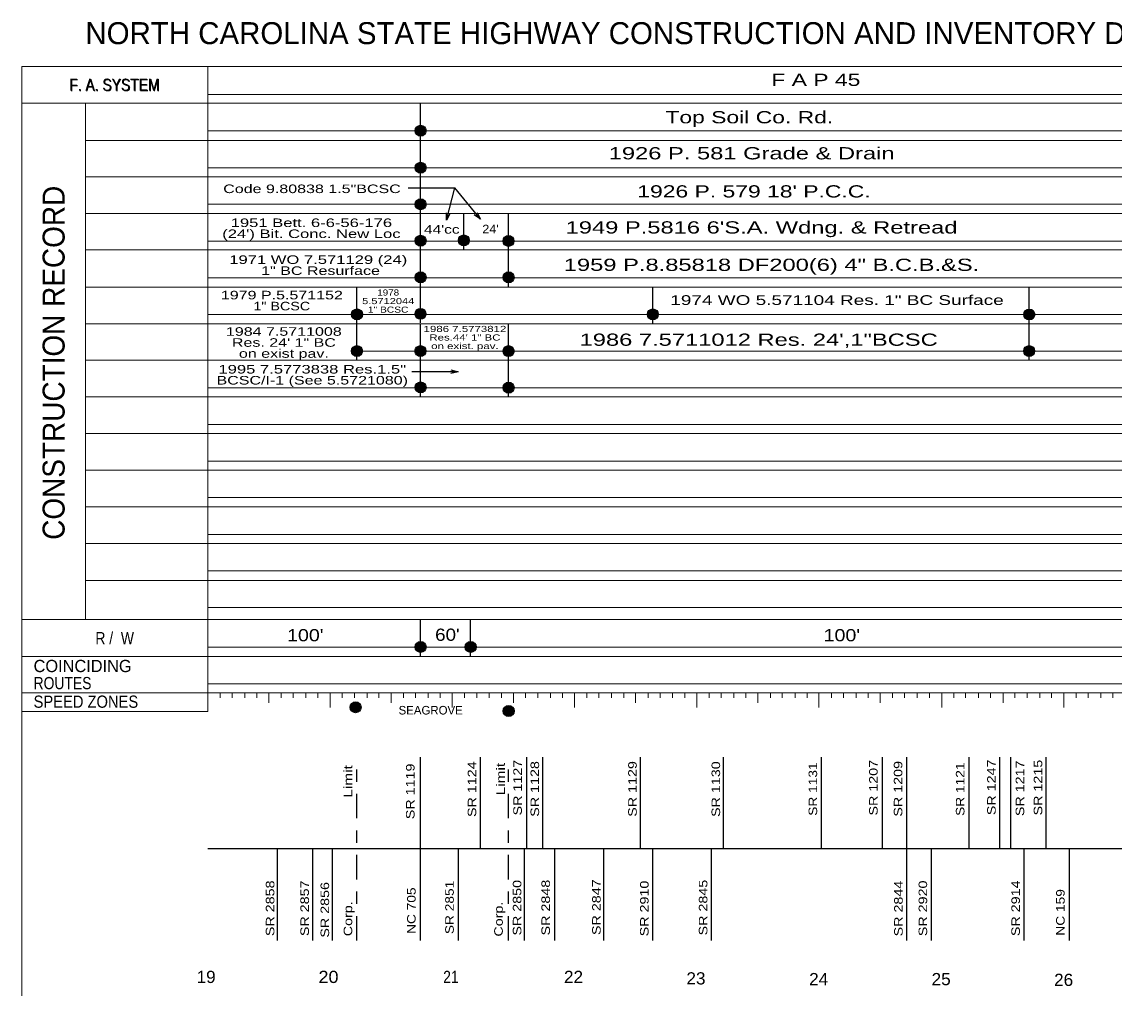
# Model space of a CAD drawing. Extents: x 278625.8 to 278647.3, y 171135.9 to 171152.6.
# Drawn here: x 278625.81 to 278634.75, y 171144.42 to 171152.33 of the extents above; entities that cross this region are included whole.
import ezdxf
from ezdxf.enums import TextEntityAlignment as Align

# ---------------------------------------------------------------- set-up
doc = ezdxf.new("R2010")
doc.units = 0
doc.header["$LTSCALE"] = 0.04
doc.linetypes.add('DOT_DASHED', pattern=[7.7, 5, -1.2, 0.3, -1.2])
doc.layers.add('1', color=7, linetype='Continuous', lineweight=25)
doc.layers.add('2', color=7, linetype='Continuous', lineweight=13)

msp = doc.modelspace()

# ---------------------------------------------------------------- hatches: boundary and pattern name
at = {"layer": '1'}
for points in [[(278629.11979, 171151.43721, 1), (278629.03021, 171151.43721, 1)], [(278629.12001, 171151.13456, 1), (278629.03043, 171151.13456, 1)], [(278629.11993, 171150.83537, 1), (278629.03036, 171150.83537, 1)], [(278629.11993, 171150.53705, 1), (278629.03036, 171150.53705, 1)], [(278629.47413, 171150.53933, 1), (278629.38455, 171150.53933, 1)], [(278629.83936, 171150.53547, 1), (278629.74979, 171150.53547, 1)], [(278629.11993, 171150.23765, 1), (278629.03036, 171150.23765, 1)], [(278629.83985, 171150.23719, 1), (278629.75028, 171150.23719, 1)], [(278628.60016, 171149.9337, 1), (278628.51059, 171149.9337, 1)], [(278629.11965, 171149.93878, 1), (278629.03007, 171149.93878, 1)], [(278631.02019, 171149.93384, 1), (278630.93062, 171149.93384, 1)], [(278634.09984, 171149.93335, 1), (278634.01026, 171149.93335, 1)], [(278628.59919, 171149.6337, 1), (278628.50962, 171149.6337, 1)], [(278629.11919, 171149.634, 1), (278629.02961, 171149.634, 1)], [(278629.83969, 171149.63328, 1), (278629.75011, 171149.63328, 1)], [(278634.09951, 171149.63364, 1), (278634.00994, 171149.63364, 1)], [(278629.11993, 171149.33592, 1), (278629.03036, 171149.33592, 1)], [(278629.83987, 171149.33443, 1), (278629.75029, 171149.33443, 1)], [(278629.11994, 171147.21197, 1), (278629.03037, 171147.21197, 1)], [(278629.52994, 171147.21197, 1), (278629.44037, 171147.21197, 1)], [(278628.58853, 171146.71828, 1), (278628.49896, 171146.71828, 1)], [(278629.84083, 171146.68751, 1), (278629.75125, 171146.68751, 1)]]:
    msp.add_hatch(color=256, dxfattribs=at).paths.add_polyline_path(points)

# ---------------------------------------------------------------- linework, layer by layer
for p, q in [((278629.075, 171151.363), (278629.075, 171151.662)), ((278629.075, 171151.059), (278629.075, 171151.358)), ((278629.075, 171150.761), (278629.075, 171151.06)), ((278628.974, 171150.97), (278629.355, 171150.97)), ((278629.287, 171150.704), (278629.355, 171150.97)), ((278629.565, 171150.713), (278629.355, 171150.97)), ((278629.075, 171150.462), (278629.075, 171150.761)), ((278629.429, 171150.464), (278629.429, 171150.763)), ((278629.795, 171150.461), (278629.795, 171150.76)), ((278629.075, 171150.163), (278629.075, 171150.462)), ((278629.795, 171150.162), (278629.795, 171150.462)), ((278628.555, 171149.859), (278628.555, 171150.158)), ((278629.075, 171149.864), (278629.075, 171150.163)), ((278630.975, 171149.859), (278630.975, 171150.158)), ((278634.055, 171149.859), (278634.055, 171150.158)), ((278628.555, 171149.559), (278628.555, 171149.858)), ((278629.075, 171149.559), (278629.075, 171149.858)), ((278629.795, 171149.559), (278629.795, 171149.858)), ((278634.055, 171149.559), (278634.055, 171149.858)), ((278629.075, 171149.261), (278629.075, 171149.56)), ((278629.795, 171149.26), (278629.795, 171149.559)), ((278629.384, 171149.465), (278629.005, 171149.465)), ((278629.075, 171147.137), (278629.075, 171147.436)), ((278629.485, 171147.137), (278629.485, 171147.436)), ((278629.075, 171144.809), (278629.075, 171146.309)), ((278629.565, 171145.559), (278629.565, 171146.309)), ((278629.945, 171145.559), (278629.945, 171146.309)), ((278630.075, 171145.559), (278630.075, 171146.309)), ((278630.875, 171145.559), (278630.875, 171146.309)), ((278631.555, 171145.559), (278631.555, 171146.309)), ((278632.355, 171145.559), (278632.355, 171146.309)), ((278632.855, 171145.559), (278632.855, 171146.309)), ((278633.055, 171145.559), (278633.055, 171146.309)), ((278633.565, 171145.559), (278633.565, 171146.309)), ((278633.815, 171145.559), (278633.815, 171146.309)), ((278633.905, 171145.559), (278633.905, 171146.309)), ((278634.195, 171145.559), (278634.195, 171146.309)), ((278635.375, 171145.559), (278627.335, 171145.559)), ((278627.905, 171144.809), (278627.905, 171145.559)), ((278628.195, 171144.809), (278628.195, 171145.559)), ((278628.355, 171144.809), (278628.355, 171145.559)), ((278629.385, 171144.809), (278629.385, 171145.559)), ((278629.925, 171144.809), (278629.925, 171145.559)), ((278630.175, 171144.809), (278630.175, 171145.559)), ((278630.575, 171144.809), (278630.575, 171145.559)), ((278630.975, 171144.809), (278630.975, 171145.559)), ((278631.455, 171144.809), (278631.455, 171145.559)), ((278633.055, 171144.809), (278633.055, 171145.559)), ((278633.255, 171144.809), (278633.255, 171145.559)), ((278634.015, 171144.809), (278634.015, 171145.559)), ((278634.385, 171144.809), (278634.385, 171145.559))]:
    msp.add_line(p, q, dxfattribs=at)
at = {"layer": '1', "linetype": 'DOT_DASHED'}
for p, q in [((278628.555, 171144.809), (278628.555, 171146.309)), ((278629.795, 171144.809), (278629.795, 171146.309))]:
    msp.add_line(p, q, dxfattribs=at)
at = {"layer": '1'}
for points in [[(278629.316, 171150.758), (278629.287, 171150.704), (278629.287, 171150.766)], [(278629.539, 171150.769), (278629.565, 171150.713), (278629.515, 171150.75)], [(278629.324, 171149.48), (278629.384, 171149.465), (278629.324, 171149.45)]]:
    msp.add_lwpolyline(points, dxfattribs=at)
for centre in [(278629.075, 171151.43721), (278629.07522, 171151.13456), (278629.07514, 171150.83537), (278629.07515, 171150.53705), (278629.42934, 171150.53933), (278629.79458, 171150.53547), (278629.07515, 171150.23765), (278629.79506, 171150.23719), (278628.55538, 171149.9337), (278629.07486, 171149.93878), (278630.9754, 171149.93384), (278634.05505, 171149.93335), (278628.5544, 171149.6337), (278629.0744, 171149.634), (278629.7949, 171149.63328), (278634.05472, 171149.63364), (278629.07515, 171149.33592), (278629.79508, 171149.33443), (278629.07515, 171147.21197), (278629.48515, 171147.21197), (278628.54374, 171146.71828), (278629.79604, 171146.68751)]:
    msp.add_circle(centre, 0.04479, dxfattribs=at)
at = {"layer": '2'}
for p, q in [((278625.813, 171151.962), (278647.347, 171151.962)), ((278627.335, 171146.684), (278627.335, 171151.962)), ((278627.335, 171151.734), (278647.347, 171151.734)), ((278625.813, 171151.662), (278647.347, 171151.662)), ((278626.333, 171151.662), (278626.333, 171147.436)), ((278627.335, 171151.436), (278647.347, 171151.436)), ((278626.333, 171151.358), (278647.347, 171151.358)), ((278626.333, 171151.06), (278647.347, 171151.06)), ((278627.335, 171151.134), (278647.347, 171151.134)), ((278627.335, 171150.836), (278647.347, 171150.836)), ((278626.333, 171150.76), (278647.347, 171150.76)), ((278627.335, 171150.534), (278647.347, 171150.534)), ((278626.333, 171150.462), (278647.347, 171150.462)), ((278627.335, 171150.234), (278647.347, 171150.234)), ((278626.333, 171150.158), (278647.347, 171150.158)), ((278627.335, 171149.934), (278647.347, 171149.934)), ((278626.333, 171149.858), (278647.347, 171149.858)), ((278628.555, 171149.634), (278647.347, 171149.634)), ((278626.333, 171149.56), (278647.347, 171149.56)), ((278627.335, 171149.334), (278647.347, 171149.334)), ((278626.333, 171149.258), (278647.347, 171149.258)), ((278627.335, 171149.032), (278647.347, 171149.032)), ((278626.333, 171148.958), (278647.347, 171148.958)), ((278626.333, 171148.658), (278647.347, 171148.658)), ((278627.335, 171148.732), (278647.347, 171148.732)), ((278627.335, 171148.434), (278647.347, 171148.434)), ((278626.333, 171148.358), (278647.347, 171148.358)), ((278627.335, 171148.132), (278647.347, 171148.132)), ((278626.333, 171148.06), (278647.347, 171148.06)), ((278626.333, 171147.756), (278647.347, 171147.756)), ((278627.335, 171147.834), (278647.347, 171147.834)), ((278627.335, 171147.536), (278647.347, 171147.536)), ((278625.813, 171147.436), (278647.347, 171147.436)), ((278627.335, 171147.21), (278647.347, 171147.21)), ((278627.335, 171146.91), (278647.347, 171146.91)), ((278627.435, 171146.794), (278627.435, 171146.836)), ((278627.533, 171146.794), (278627.533, 171146.836)), ((278627.637, 171146.794), (278627.637, 171146.836)), ((278627.735, 171146.794), (278627.735, 171146.836)), ((278627.835, 171146.754), (278627.835, 171146.836)), ((278627.935, 171146.794), (278627.935, 171146.836)), ((278628.033, 171146.794), (278628.033, 171146.836)), ((278628.137, 171146.794), (278628.137, 171146.836)), ((278628.235, 171146.794), (278628.235, 171146.836)), ((278628.335, 171146.716), (278628.335, 171146.836)), ((278628.435, 171146.794), (278628.435, 171146.836)), ((278628.535, 171146.794), (278628.535, 171146.836)), ((278628.637, 171146.794), (278628.637, 171146.836)), ((278628.735, 171146.794), (278628.735, 171146.836)), ((278628.835, 171146.754), (278628.835, 171146.836)), ((278628.935, 171146.794), (278628.935, 171146.836)), ((278629.035, 171146.794), (278629.035, 171146.836)), ((278629.137, 171146.794), (278629.137, 171146.836)), ((278629.235, 171146.794), (278629.235, 171146.836)), ((278629.335, 171146.716), (278629.335, 171146.836)), ((278629.435, 171146.794), (278629.435, 171146.836)), ((278629.535, 171146.794), (278629.535, 171146.836)), ((278629.637, 171146.794), (278629.637, 171146.836)), ((278629.737, 171146.794), (278629.737, 171146.836)), ((278629.835, 171146.754), (278629.835, 171146.836)), ((278629.935, 171146.794), (278629.935, 171146.836)), ((278630.035, 171146.794), (278630.035, 171146.836)), ((278630.137, 171146.794), (278630.137, 171146.836)), ((278630.237, 171146.794), (278630.237, 171146.836)), ((278630.335, 171146.716), (278630.335, 171146.836)), ((278630.435, 171146.794), (278630.435, 171146.836)), ((278630.535, 171146.794), (278630.535, 171146.836)), ((278630.637, 171146.794), (278630.637, 171146.836)), ((278630.737, 171146.794), (278630.737, 171146.836)), ((278630.835, 171146.754), (278630.835, 171146.836)), ((278630.937, 171146.794), (278630.937, 171146.836)), ((278631.035, 171146.794), (278631.035, 171146.836)), ((278631.137, 171146.794), (278631.137, 171146.836)), ((278631.237, 171146.794), (278631.237, 171146.836)), ((278631.335, 171146.716), (278631.335, 171146.836)), ((278631.437, 171146.794), (278631.437, 171146.836)), ((278631.535, 171146.794), (278631.535, 171146.836)), ((278631.637, 171146.794), (278631.637, 171146.836)), ((278631.737, 171146.794), (278631.737, 171146.836)), ((278631.835, 171146.754), (278631.835, 171146.836)), ((278631.937, 171146.794), (278631.937, 171146.836)), ((278632.035, 171146.794), (278632.035, 171146.836)), ((278632.139, 171146.794), (278632.139, 171146.836)), ((278632.237, 171146.794), (278632.237, 171146.836)), ((278632.335, 171146.716), (278632.335, 171146.836)), ((278632.437, 171146.794), (278632.437, 171146.836)), ((278632.535, 171146.794), (278632.535, 171146.836)), ((278632.639, 171146.794), (278632.639, 171146.836)), ((278632.737, 171146.794), (278632.737, 171146.836)), ((278632.835, 171146.754), (278632.835, 171146.836)), ((278632.937, 171146.794), (278632.937, 171146.836)), ((278633.035, 171146.794), (278633.035, 171146.836)), ((278633.139, 171146.794), (278633.139, 171146.836)), ((278633.239, 171146.794), (278633.239, 171146.836)), ((278633.339, 171146.716), (278633.339, 171146.836)), ((278633.437, 171146.794), (278633.437, 171146.836)), ((278633.535, 171146.794), (278633.535, 171146.836)), ((278633.639, 171146.794), (278633.639, 171146.836)), ((278633.737, 171146.794), (278633.737, 171146.836)), ((278633.841, 171146.754), (278633.841, 171146.836)), ((278633.937, 171146.794), (278633.937, 171146.836)), ((278634.037, 171146.794), (278634.037, 171146.836)), ((278634.141, 171146.794), (278634.141, 171146.836)), ((278634.237, 171146.794), (278634.237, 171146.836)), ((278634.339, 171146.716), (278634.339, 171146.836)), ((278634.439, 171146.794), (278634.439, 171146.836)), ((278634.537, 171146.794), (278634.537, 171146.836)), ((278634.641, 171146.794), (278634.641, 171146.836)), ((278634.739, 171146.794), (278634.739, 171146.836)), ((278625.813, 171146.684), (278627.335, 171146.684))]:
    msp.add_line(p, q, dxfattribs=at)
for points in [[(278625.813, 171151.962), (278625.813, 171146.684), (278625.813, 171136.182)], [(278625.813, 171147.134), (278627.335, 171147.134), (278647.347, 171147.134)], [(278625.813, 171146.836), (278627.335, 171146.836), (278647.347, 171146.836)]]:
    msp.add_lwpolyline(points, dxfattribs=at)

# ---------------------------------------------------------------- texts
at = {"layer": '1'}
for s, height, width, p in [('F A P 45', 0.1, 1.4, (278632.3095, 171151.804)), ('Top Soil Co. Rd.', 0.1, 1.4, (278631.765, 171151.498)), ('1926 P. 581 Grade & Drain', 0.1, 1.45, (278631.784, 171151.203)), ('Code 9.80838 1.5"BCSC', 0.07, 1.4, (278628.187, 171150.927)), ("1926 P. 579 18' P.C.C.", 0.1, 1.4, (278631.803, 171150.891)), ('1951 Bett. 6-6-56-176', 0.07, 1.45, (278628.182, 171150.649)), ("1949 P.5816 6'S.A. Wdng. & Retread", 0.1, 1.45, (278631.865, 171150.596)), ("(24') Bit. Conc. New Loc", 0.07, 1.45, (278628.182, 171150.559)), ("44'cc", 0.07, 1.35, (278629.249, 171150.595)), ("24'", 0.07, 1.1, (278629.6475, 171150.598)), ('1971 WO 7.571129 (24) ', 0.07, 1.45, (278628.257, 171150.347)), ('1959 P.8.85818 DF200(6) 4" B.C.B.&S.', 0.1, 1.45, (278631.9465, 171150.29)), ('1" BC Resurface', 0.07, 1.4, (278628.257, 171150.257)), ('1979 P.5.571152', 0.07, 1.4, (278627.9405, 171150.057)), ('1978', 0.05, 1.2, (278628.8105, 171150.088)), ('1974 WO 5.571104 Res. 1" BC Surface', 0.08, 1.45, (278632.4825, 171150.011)), ('1" BCSC', 0.07, 1.25, (278627.94, 171149.967)), ('5.5712044', 0.05, 1.35, (278628.8105, 171150.018)), ('1" BCSC', 0.05, 1.25, (278628.81, 171149.948)), ('1984 7.5711008', 0.07, 1.4, (278627.9565, 171149.759)), ('1986 7.5773812', 0.05, 1.4, (278629.4385, 171149.79)), ('Res. 24\' 1" BC', 0.07, 1.4, (278627.957, 171149.669)), ('Res.44\' 1" BC', 0.05, 1.4, (278629.438, 171149.72)), ('1986 7.5711012 Res. 24\',1"BCSC', 0.1, 1.45, (278631.8415, 171149.677)), ('on exist pav.', 0.07, 1.4, (278627.957, 171149.579)), ('on exist. pav.', 0.05, 1.4, (278629.438, 171149.65)), ('1995 7.5773838 Res.1.5"', 0.07, 1.45, (278628.189, 171149.45)), ('BCSC/I-1 (See 5.5721080)', 0.07, 1.4, (278628.189, 171149.36)), ("100'", 0.1, 1.2, (278628.132, 171147.258)), ("60'", 0.1, 1.15, (278629.2945, 171147.262)), ("100'", 0.1, 1.2, (278632.522, 171147.258)), ('19', 0.1, 1.05, (278627.3205, 171144.461)), ('20', 0.1, 1.1, (278628.322, 171144.461)), ('21', 0.1, 0.85, (278629.3235, 171144.461)), ('22', 0.1, 1.05, (278630.3265, 171144.461)), ('23', 0.1, 1.05, (278631.3285, 171144.449)), ('24', 0.1, 1.05, (278632.3325, 171144.443)), ('25', 0.1, 1.05, (278633.3345, 171144.443)), ('26', 0.1, 1.05, (278634.3365, 171144.437))]:
    msp.add_text(s, height=height, dxfattribs=dict(at, width=width)).set_placement(p, align=Align.CENTER)
msp.add_text('SEAGROVE', height=0.07, dxfattribs=at).set_placement((278629.158, 171146.659), align=Align.CENTER)
for s, width, p in [('Limit', 1.35, (278628.517, 171146.111)), ('SR 1119', 1.25, (278629.026, 171146.0295)), ('SR 1124', 1.25, (278629.531, 171146.0475)), ('Limit', 1.35, (278629.765, 171146.13)), ('SR 1127', 1.25, (278629.904, 171146.0605)), ('SR 1128', 1.25, (278630.045, 171146.0495)), ('SR 1129', 1.25, (278630.844, 171146.0495)), ('SR 1130', 1.25, (278631.526, 171146.048)), ('SR 1131', 1.2, (278632.32, 171146.0485)), ('SR 1207', 1.25, (278632.815, 171146.0595)), ('SR 1209', 1.25, (278633.017, 171146.0505)), ('SR 1121', 1.2, (278633.525, 171146.0475)), ('SR 1247', 1.25, (278633.781, 171146.0625)), ('SR 1217', 1.25, (278634.014, 171146.0545)), ('SR 1215', 1.25, (278634.162, 171146.0605)), ('SR 2858', 1.25, (278627.879, 171145.0725)), ('SR 2857', 1.25, (278628.162, 171145.0725)), ('SR 2856', 1.25, (278628.327, 171145.06)), ('SR 2851', 1.2, (278629.347, 171145.0795)), ('SR 2850', 1.25, (278629.9, 171145.077)), ('SR 2848', 1.25, (278630.134, 171145.0785)), ('SR 2847', 1.25, (278630.549, 171145.0815)), ('SR 2910', 1.25, (278630.941, 171145.071)), ('SR 2845', 1.25, (278631.422, 171145.0785)), ('SR 2844', 1.25, (278633.02, 171145.0705)), ('SR 2920', 1.25, (278633.22, 171145.072)), ('SR 2914', 1.25, (278633.979, 171145.0725)), ('NC 705', 1.2, (278629.035, 171145.053)), ('NC 159', 1.2, (278634.345, 171145.039)), ('Corp.', 1.25, (278628.516, 171144.987)), ('Corp.', 1.25, (278629.748, 171144.984))]:
    msp.add_text(s, height=0.07, rotation=90, dxfattribs=dict(at, width=width)).set_placement(p, align=Align.CENTER)
at = {"layer": '2'}
for s, height, p in [('NORTH CAROLINA STATE HIGHWAY CONSTRUCTION AND INVENTORY DIAGRAM', 0.1801, (278626.333, 171152.146)), ('COINCIDING', 0.1, (278625.909, 171147.006))]:
    msp.add_text(s, height=height, dxfattribs=at).set_placement(p)
at = {"layer": '2', "width": 0.85}
for s, p in [('F. A. SYSTEM', (278626.569, 171151.764)), ('F. A. SYSTEM', (278626.575, 171151.76)), ('R /  W', (278626.5725, 171147.234))]:
    msp.add_text(s, height=0.1, dxfattribs=at).set_placement(p, align=Align.CENTER)
at = {"layer": '2', "width": 0.95}
msp.add_text('CONSTRUCTION RECORD', height=0.1801, rotation=90, dxfattribs=at).set_placement((278626.163, 171149.538), align=Align.CENTER)
at = {"layer": '2'}
for s, width, p in [('ROUTES', 0.85, (278625.909, 171146.866)), ('SPEED ZONES', 0.9, (278625.909, 171146.714))]:
    msp.add_text(s, height=0.1, dxfattribs=dict(at, width=width)).set_placement(p)

doc.saveas('drawing.dxf')
